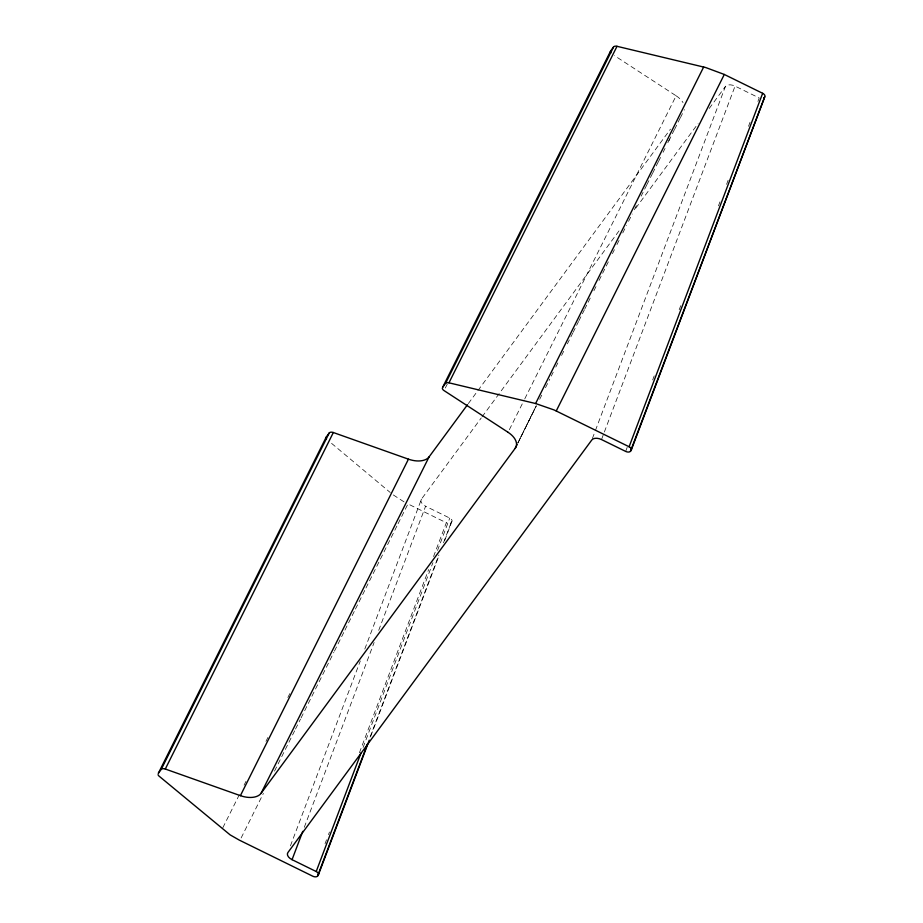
<?xml version="1.0" encoding="UTF-8"?>
<svg xmlns="http://www.w3.org/2000/svg" width="923" height="923" viewBox="0 0 923 923"><rect width="100%" height="100%" fill="white"/><g stroke="black" fill="none" stroke-linecap="round" stroke-linejoin="round"><path stroke-width="0.69" stroke-dasharray="4.62 3.46" d="M290.433 845.849L360.293 660.983M364.804 649.042L421.465 499.101L481.229 417.969M304.29 827.296L374.127 642.477M378.718 630.34L425.607 506.231A7.753 4.523 20.7 0 1 421.465 499.101M325.046 843.714L326.511 839.815M328.484 834.623L329.465 832.015M359.416 752.753L428.653 569.537M433.556 556.534L446.328 522.753A3.877 2.261 20.7 0 0 451.151 522.58L451.832 521.645A3.877 2.261 20.7 0 0 449.766 518.091L425.607 506.231M363.108 747.422L432.945 562.603M437.525 550.466L449.766 518.091M370.1 737.073L438.91 554.954M443.502 542.816L451.151 522.58M370.781 736.139L439.094 555.369M444.701 540.532L451.832 521.645M592.37 438.552L594.92 431.814M595.427 430.464L725.42 86.462A7.753 4.523 20.7 0 1 735.066 86.116L759.214 97.976L757.691 102.026M601.508 439.556L735.066 86.116M625.667 451.416L627.19 447.367M652.676 379.918L654.211 375.869M679.19 309.77L680.712 305.721M718.44 205.898L719.963 201.849M726.597 184.312L728.12 180.262M748.518 126.301L750.041 122.263M518.23 442.394L535.998 406.339M536.09 406.051L517.757 443.155L536.471 405.728M222.835 827.723L240.222 792.915M244.076 785.173L246.014 781.308M265.974 741.342L267.901 737.477M287.861 697.511L289.799 693.635M445.324 388.018L447.263 384.153M241.145 837.934L263.39 793.399M274.512 771.132L294.899 730.312M295.51 729.066L300.46 719.179M301.071 717.932L333.826 652.365M334.438 651.13L344.325 631.344M344.948 630.097L354.824 610.311M355.447 609.065L365.335 589.278M365.946 588.043L397.455 524.945M398.078 523.71L407.966 503.912L446.328 522.753M509.346 429.714L524.16 400.063M524.806 398.771L676.121 95.796L614.51 55.668M641.15 196.138L643.089 192.261M646.954 184.531L648.892 180.666M652.769 172.924L654.707 169.059M658.572 161.329L660.51 157.452M663.095 152.295L665.033 148.43M668.898 140.7L670.836 136.835M674.713 129.093L676.651 125.228M680.516 117.498L682.455 113.621M539.69 399.278L542.909 392.84M545.481 387.683L549.762 379.111M551.285 376.076L553.212 372.211M555.784 367.054L559.003 360.605M561.588 355.447L564.807 348.998M567.38 343.841L569.306 339.976M570.875 336.849L572.791 333.007M573.171 332.234L575.11 328.369M576.633 325.323L578.548 321.481M578.963 320.639L580.902 316.774M582.39 313.797L584.305 309.955M584.767 309.032L586.693 305.167M588.147 302.259L591.205 296.145M593.904 290.733L596.996 284.538M599.015 280.488L608.592 261.324M612.422 253.652L614.383 249.729M616.956 244.572L620.083 238.307M622.748 232.965L626.463 225.535M628.551 221.358L632.209 214.032M634.343 209.763L637.32 203.798M644.646 189.134L647.865 182.685M650.438 177.528L653.657 171.078M656.23 165.921L659.449 159.483M667.825 142.719L669.752 138.854M672.336 133.697L675.555 127.247M678.128 122.09L681.347 115.64M468.342 403.57L670.479 129.139M482.083 416.804L619.541 230.185M635.762 208.16L698.1 123.555M709.199 108.487L725.42 86.462M403.997 501.847L393.267 494.924M331.576 443.363L390.244 492.513M676.109 95.796A19.406 11.33 20.7 0 1 683.02 102.603M684.347 109.618A19.406 11.33 20.7 0 1 684.174 110.149"/><path stroke-width="1.38" d="M158.064 774.639A3.877 2.261 20.7 0 0 159.171 776.22L230.115 834.865L239.334 840.126L312.77 876.204A3.877 2.261 20.7 0 0 317.593 876.031L318.285 875.096A3.877 2.261 20.7 0 0 316.208 871.531L292.06 859.671L302.767 831.335M316.208 871.531L361.066 752.822M317.593 876.031L367.55 743.823M318.285 875.096L369.258 740.188M292.06 859.671A7.753 4.523 20.7 0 1 287.907 852.54L591.862 439.902A7.753 4.523 20.7 0 1 601.508 439.556L625.667 451.416A3.877 2.261 20.7 0 0 630.49 451.243L631.17 450.309A3.877 2.261 20.7 0 0 629.105 446.755L762.652 93.304L724.301 74.463L556.246 410.966M630.49 451.243L764.729 96.869A3.877 2.261 20.7 0 0 762.652 93.304M631.17 450.309L764.729 96.869M161.271 769.355A3.877 2.261 20.7 0 1 165.286 769.032L333.341 432.529L408.451 459.169A19.406 11.33 20.7 0 0 429.114 456.85L467.488 404.736M165.286 769.021L240.395 795.661L408.451 459.169M445.994 383.033A3.877 2.261 20.7 0 1 448.959 382.814L617.014 46.312L705.668 67.529L724.151 74.394M240.407 795.661A19.406 11.33 20.7 0 0 261.059 793.342L429.103 456.839M448.959 382.814L535.605 403.524L703.661 67.021M261.047 793.342L515.219 448.278L517.157 444.401M535.605 403.524L554.215 409.997L629.105 446.755M508.065 432.287L444.044 390.591A3.877 2.261 20.7 0 1 442.359 387.983M329.326 432.852A3.877 2.261 20.7 0 1 333.341 432.529M508.054 432.299A19.406 11.33 20.7 0 1 515.242 448.278M614.06 46.531A3.877 2.261 20.7 0 1 617.014 46.312M764.048 97.803A3.877 2.261 20.7 0 1 763.736 98.115M326.465 438.887A3.877 2.261 20.7 0 1 326.119 438.148M610.853 52.946A3.877 2.261 20.7 0 1 610.415 51.48M326.327 436.914L158.271 773.416L161.156 769.494L329.211 432.991L326.327 436.914M610.668 50.903L442.613 387.395L445.497 383.472L613.553 46.981L610.668 50.903"/></g></svg>
